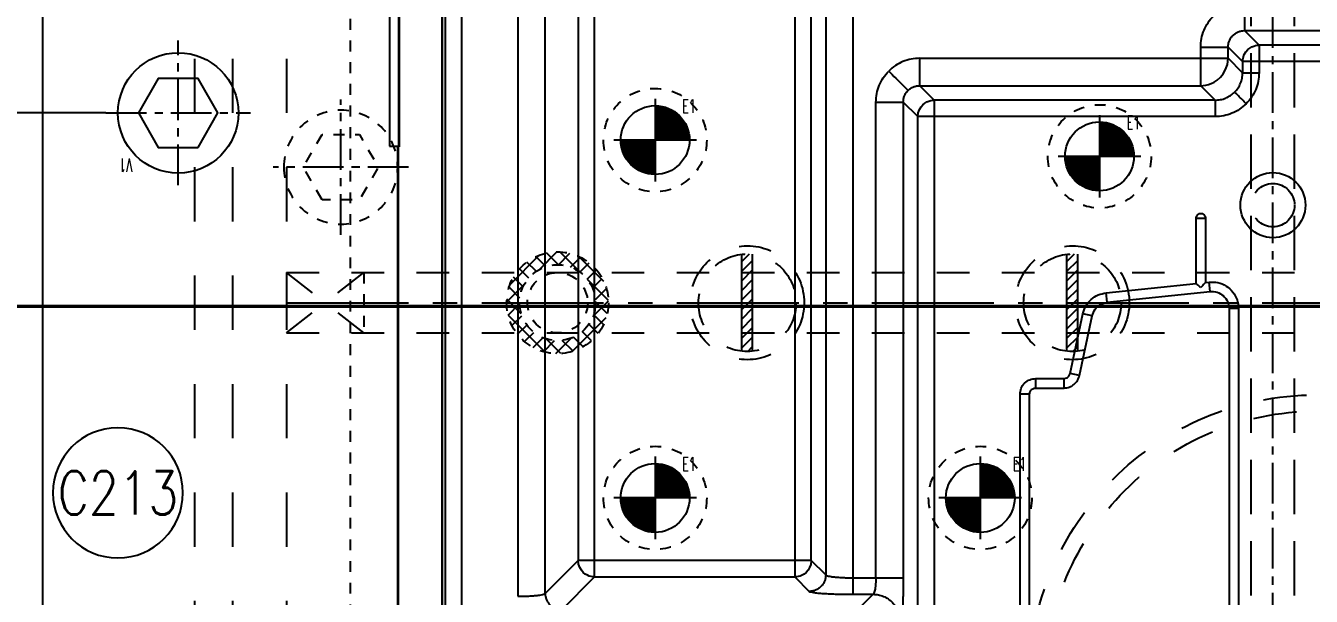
# Model space of a CAD drawing. Extents: x 14103 to 19353, y -3233 to 932.
# Drawn here: x 14376.8 to 14614, y 425 to 530.2 of the extents above; entities that cross this region are included whole.
import ezdxf
from ezdxf.enums import TextEntityAlignment as Align

# ---------------------------------------------------------------- set-up
doc = ezdxf.new("R2010")
doc.units = 0
doc.header["$LTSCALE"] = 20
doc.header["$MEASUREMENT"] = 0
for name, pattern in [('CENTER', [0.6, 0.375, -0.075, 0.075, -0.075]), ('HIDDEN', [0.2, 0.1, -0.1]), ('HIDDENX2', [0.75, 0.5, -0.25])]:
    doc.linetypes.add(name, pattern=pattern)
doc.layers.get('0').update_dxf_attribs({"linetype": 'CONTINUOUS'})
doc.layers.get('DEFPOINTS').update_dxf_attribs({"linetype": 'CONTINUOUS'})
for name, color, linetype in [('3a', 7, 'CONTINUOUS'), ('3a-ep', 7, 'CONTINUOUS'), ('AIR-POPPELS', 2, 'HIDDENX2'), ('CONTINUOUS', 7, 'CONTINUOUS'), ('DEFAULT_2', 8, 'HIDDEN'), ('DIM', 3, 'CONTINUOUS'), ('HIDDEN', 2, 'HIDDEN'), ('HOLD DOWN', 7, 'CONTINUOUS'), ('MXB', 3, 'CONTINUOUS'), ('SCREW', 7, 'CONTINUOUS'), ('SUP', 4, 'HIDDEN'), ('WATER', 9, 'HIDDEN')]:
    doc.layers.add(name, color=color, linetype=linetype)
doc.styles.add('lxy2', font='txt.shx', dxfattribs={"width": 0.6})
doc.styles.get("Standard").update_dxf_attribs({"font": 'txt.shx', "width": 0.5, "bigfont": 'hztxt.shx'})
doc.dimstyles.new('10', dxfattribs={"dimtxt": 10, "dimasz": 5, "dimexe": 2.5, "dimexo": 0, "dimgap": 1, "dimtad": 0, "dimdsep": 46, "dimtxsty": 'lxy2', "dimcen": -3, "dimclrd": 113, "dimclre": 113, "dimclrt": 3, "dimazin": 2, "dimtfac": 1, "dimtofl": 0, "dimtmove": 0, "dimatfit": 3, "dimfxl": 1, "dimtolj": 1, "dimtzin": 0, "dimarcsym": 0})

# ---------------------------------------------------------------- blocks, each defined once
blk = doc.blocks.new('*D125')
at = {"layer": 'DEFPOINTS', "color": 0}
for p in [(14184.04, 684.09), (14436.61, 684.09), (14749.94, 164.09)]:
    blk.add_point(p, dxfattribs=at)
at = {"layer": 'DIM', "color": 113, "lineweight": -2}
blk.add_line((14436.61, 684.09), (14184.04, 684.09), dxfattribs=at)
at = {"layer": 'DIM', "color": 3, "insert": (14175.54, 684.09), "char_height": 10, "attachment_point": 5, "style": 'lxy2'}
blk.add_mtext('\\A1;520', dxfattribs=at)
blk = doc.blocks.new('*D124')
at = {"layer": 'DEFPOINTS', "color": 0}
for p in [(14184.04, 709.09), (14399.94, 709.09), (14749.94, 164.09)]:
    blk.add_point(p, dxfattribs=at)
at = {"layer": 'DIM', "color": 113, "lineweight": -2}
blk.add_line((14399.94, 709.09), (14184.04, 709.09), dxfattribs=at)
at = {"layer": 'DIM', "color": 3, "insert": (14175.04, 709.09), "char_height": 10, "attachment_point": 5, "style": 'lxy2'}
blk.add_mtext('\\A1;545', dxfattribs=at)
blk = doc.blocks.new('*D123')
at = {"layer": 'DEFPOINTS', "color": 0}
for p in [(14184.04, 864.09), (14199.94, 864.09), (14749.94, 164.09)]:
    blk.add_point(p, dxfattribs=at)
at = {"layer": 'DIM', "color": 113, "lineweight": -2}
blk.add_line((14199.94, 864.09), (14184.04, 864.09), dxfattribs=at)
at = {"layer": 'DIM', "color": 3, "insert": (14176.04, 864.09), "char_height": 10, "attachment_point": 5, "style": 'lxy2'}
blk.add_mtext('\\A1;700', dxfattribs=at)
blk = doc.blocks.new('*D128')
at = {"layer": 'DEFPOINTS', "color": 0}
for p in [(14184.04, 464.09), (14228.39, 464.09), (14749.94, 164.09)]:
    blk.add_point(p, dxfattribs=at)
at = {"layer": 'DIM', "color": 113, "lineweight": -2}
blk.add_line((14228.39, 464.09), (14184.04, 464.09), dxfattribs=at)
at = {"layer": 'DIM', "color": 3, "insert": (14176.04, 464.09), "char_height": 10, "attachment_point": 5, "style": 'lxy2'}
blk.add_mtext('\\A1;300', dxfattribs=at)
blk = doc.blocks.new('*D127')
at = {"layer": 'DEFPOINTS', "color": 0}
for p in [(14184.04, 514.09), (14391.61, 514.09), (14749.94, 164.09)]:
    blk.add_point(p, dxfattribs=at)
at = {"layer": 'DIM', "color": 113, "lineweight": -2}
blk.add_line((14391.61, 514.09), (14184.04, 514.09), dxfattribs=at)
at = {"layer": 'DIM', "color": 3, "insert": (14175.54, 514.09), "char_height": 10, "attachment_point": 5, "style": 'lxy2'}
blk.add_mtext('\\A1;350', dxfattribs=at)
blk = doc.blocks.new('*D126')
at = {"layer": 'DEFPOINTS', "color": 0}
for p in [(14184.04, 639.09), (14391.61, 639.09), (14749.94, 164.09)]:
    blk.add_point(p, dxfattribs=at)
at = {"layer": 'DIM', "color": 113, "lineweight": -2}
blk.add_line((14391.61, 639.09), (14184.04, 639.09), dxfattribs=at)
at = {"layer": 'DIM', "color": 3, "insert": (14175.04, 639.09), "char_height": 10, "attachment_point": 5, "style": 'lxy2'}
blk.add_mtext('\\A1;475', dxfattribs=at)
blk = doc.blocks.new('*D122')
at = {"layer": 'DEFPOINTS', "color": 0}
for p in [(14184.04, 664.09), (14193.61, 664.09), (14749.94, 164.09)]:
    blk.add_point(p, dxfattribs=at)
at = {"layer": 'DIM', "color": 113, "lineweight": -2}
blk.add_line((14193.61, 664.09), (14184.04, 664.09), dxfattribs=at)
at = {"layer": 'DIM', "color": 3, "insert": (14176.04, 664.09), "char_height": 10, "attachment_point": 5, "style": 'lxy2'}
blk.add_mtext('\\A1;500', dxfattribs=at)
blk = doc.blocks.new('*D110')
at = {"layer": 'DEFPOINTS', "color": 0}
for p in [(14184.04, 664.09), (14445.86, 664.09), (14749.94, 164.09)]:
    blk.add_point(p, dxfattribs=at)
at = {"layer": 'DIM', "color": 113, "lineweight": -2}
blk.add_line((14445.86, 664.09), (14184.04, 664.09), dxfattribs=at)
at = {"layer": 'DIM', "color": 3, "insert": (14176.04, 664.09), "char_height": 10, "attachment_point": 5, "style": 'lxy2'}
blk.add_mtext('\\A1;500', dxfattribs=at)
blk = doc.blocks.new('*D83')
at = {"layer": 'DEFPOINTS', "color": 0}
for p in [(14184.04, 564.09), (14425.51, 564.09), (14749.94, 164.09)]:
    blk.add_point(p, dxfattribs=at)
at = {"layer": 'DIM', "color": 113, "lineweight": -2}
blk.add_line((14425.51, 564.09), (14184.04, 564.09), dxfattribs=at)
at = {"layer": 'DIM', "color": 3, "insert": (14176.04, 564.09), "char_height": 10, "attachment_point": 5, "style": 'lxy2'}
blk.add_mtext('\\A1;400', dxfattribs=at)
blk = doc.blocks.new('AC_LXY_BLK8')
at = {"layer": 'SCREW', "color": 1, "linetype": 'CENTER'}
for p, q in [((0, 12.5), (0, -12.5)), ((12.5, 0), (-12.5, 0))]:
    blk.add_line(p, q, dxfattribs=at)
at = {"layer": 'SCREW', "color": 2, "linetype": 'HIDDEN', "flags": 128}
blk.add_lwpolyline([(-3.46, 6), (-6.93, 0), (-3.46, -6), (3.46, -6), (6.93, 0), (3.46, 6)], close=True, dxfattribs=at)
at = {"layer": 'SCREW', "color": 2, "linetype": 'HIDDEN'}
blk.add_circle((0, 0), 10.5, dxfattribs=at)
blk = doc.blocks.new('MXB_ITEM')
blk.add_circle((0, 0), 6)
at = {"width": 0.8}
blk.add_attdef('ITEM', text='', height=4, dxfattribs=at).set_placement((0, 0), align=Align.MIDDLE_CENTER)
blk = doc.blocks.new('AC_LXY_BLK610')
at = {"layer": 'SCREW', "color": 1, "linetype": 'CENTER'}
for p, q in [((0, 13.33), (0, -13.34)), ((13.33, 0), (-13.34, 0))]:
    blk.add_line(p, q, dxfattribs=at)
at = {"layer": 'SCREW', "color": 0, "linetype": 'ByBlock'}
blk.add_lwpolyline([(-3.67, 6.35), (-7.33, 0), (-3.67, -6.35), (3.67, -6.35), (7.33, 0), (3.67, 6.35)], close=True, dxfattribs=at)
blk.add_circle((0, 0), 11.11, dxfattribs=at)
at = {"layer": 'SCREW', "style": 'lxy2', "width": 0.6}
blk.add_text('V1', height=2.5, dxfattribs=at).set_placement((9.63, 9.63), align=Align.MIDDLE_CENTER)

msp = doc.modelspace()

# ---------------------------------------------------------------- hatches: boundary and pattern name
at = {"layer": 'WATER', "linetype": 'ByBlock'}
h = msp.add_hatch(dxfattribs=at)
h.set_pattern_fill('ANSI37', color=256, scale=15, angle=90, style=0)
h.set_pattern_definition([(225, (15216.2355, 15684.0324), (-1.32582521, 1.32582521), []), (135, (15216.2355, 15684.0324), (1.32582521, 1.32582521), [])])
edge = h.paths.add_edge_path(flags=16)
edge.add_arc((14474.941, 479.09), 7, 0, 360)
edge = h.paths.add_edge_path()
edge.add_arc((14474.941, 479.09), 9.396, 0, 360)
at = {"layer": 'WATER', "linetype": 'Continuous'}
h = msp.add_hatch(dxfattribs=at)
h.set_pattern_fill('ANSI31', color=4, scale=10, style=0)
h.set_pattern_definition([(45, (13074.4322, 2159.9012), (-0.8838835, 0.8838835), [])])
h.paths.add_polyline_path([(14510.942, 488.035, 0.0278424), (14509.942, 488.09), (14509.942, 484.65), (14510.942, 484.65)])
h.paths.add_polyline_path([(14509.942, 488.09, 0.0278424), (14508.942, 488.035), (14508.942, 484.65), (14509.942, 484.65)])
h.paths.add_polyline_path([(14509.942, 484.65), (14508.942, 484.65), (14508.942, 479.09), (14509.942, 479.09)])
h.paths.add_polyline_path([(14510.942, 484.65), (14509.942, 484.65), (14509.942, 479.09), (14510.942, 479.09)])
h.paths.add_polyline_path([(14510.942, 479.09), (14509.942, 479.09), (14509.942, 473.53), (14510.942, 473.53)])
h.paths.add_polyline_path([(14509.942, 479.09), (14508.942, 479.09), (14508.942, 473.53), (14509.942, 473.53)])
h.paths.add_polyline_path([(14509.942, 473.53), (14508.942, 473.53), (14508.942, 470.146, 0.0278424), (14509.942, 470.09)])
h.paths.add_polyline_path([(14510.942, 473.53), (14509.942, 473.53), (14509.942, 470.09, 0.0278424), (14510.942, 470.146)])
h = msp.add_hatch(dxfattribs=at)
h.set_pattern_fill('ANSI31', color=4, scale=10, style=0)
h.set_pattern_definition([(45, (13134.4322, 2159.9012), (-0.8838835, 0.8838835), [])])
h.paths.add_polyline_path([(14570.942, 488.035, 0.0278424), (14569.942, 488.09), (14569.942, 484.65), (14570.942, 484.65)])
h.paths.add_polyline_path([(14569.942, 488.09, 0.0278424), (14568.942, 488.035), (14568.942, 484.65), (14569.942, 484.65)])
h.paths.add_polyline_path([(14569.942, 484.65), (14568.942, 484.65), (14568.942, 479.09), (14569.942, 479.09)])
h.paths.add_polyline_path([(14570.942, 484.65), (14569.942, 484.65), (14569.942, 479.09), (14570.942, 479.09)])
h.paths.add_polyline_path([(14570.942, 479.09), (14569.942, 479.09), (14569.942, 473.53), (14570.942, 473.53)])
h.paths.add_polyline_path([(14569.942, 479.09), (14568.942, 479.09), (14568.942, 473.53), (14569.942, 473.53)])
h.paths.add_polyline_path([(14569.942, 473.53), (14568.942, 473.53), (14568.942, 470.146, 0.0278424), (14569.942, 470.09)])
h.paths.add_polyline_path([(14570.942, 473.53), (14569.942, 473.53), (14569.942, 470.09, 0.0278424), (14570.942, 470.146)])

# ---------------------------------------------------------------- linework, layer by layer
at = {"layer": '3a', "color": 4, "linetype": 'Continuous'}
for p, q in [((14453.671, 286.674), (14453.671, 599.238)), ((14454.207, 599.094), (14454.207, 286.674)), ((14457.25, 286.674), (14457.25, 598.822)), ((14467.603, 587.765), (14467.603, 424.953)), ((14472.666, 425.481), (14472.666, 584.199)), ((14529.495, 425.322), (14529.495, 584.358)), ((14481.777, 428.517), (14481.777, 581.163)), ((14518.728, 581.163), (14518.728, 428.517)), ((14524.432, 580.792), (14524.432, 428.888)), ((14478.739, 578.126), (14478.739, 431.555)), ((14521.765, 431.555), (14521.765, 578.126)), ((14601.713, 534.332), (14601.713, 529.27)), ((14443.935, 532.147), (14443.935, 507.983)), ((14445.564, 532.157), (14445.564, 507.973)), ((14445.723, 532.316), (14445.723, 507.814)), ((14601.713, 529.27), (14619.338, 529.27)), ((14604.38, 526.603), (14601.713, 529.27)), ((14593.613, 526.232), (14598.675, 526.232)), ((14593.613, 519.12), (14593.613, 526.232)), ((14598.675, 526.232), (14601.342, 523.565)), ((14598.675, 524.182), (14598.675, 526.232)), ((14616.671, 526.603), (14604.38, 526.603)), ((14604.38, 526.603), (14604.38, 521.516)), ((14541.778, 524.182), (14598.675, 524.182)), ((14541.778, 519.12), (14541.778, 524.182)), ((14601.342, 521.516), (14598.675, 524.182)), ((14619.709, 523.565), (14601.342, 523.565)), ((14601.342, 523.565), (14601.342, 521.516)), ((14601.342, 521.516), (14604.38, 521.516)), ((14541.778, 519.12), (14593.613, 519.12)), ((14544.445, 516.453), (14541.778, 519.12)), ((14593.613, 519.12), (14596.279, 516.453)), ((14533.678, 428.36), (14533.678, 516.082)), ((14533.678, 516.082), (14538.74, 516.082)), ((14538.74, 516.082), (14538.74, 428.36)), ((14541.407, 513.415), (14538.74, 516.082)), ((14544.445, 516.453), (14544.445, 373.404)), ((14596.279, 516.453), (14544.445, 516.453)), ((14596.279, 516.453), (14596.279, 513.415)), ((14541.407, 373.404), (14541.407, 513.415)), ((14596.279, 513.415), (14541.407, 513.415)), ((14443.935, 507.983), (14445.564, 507.973)), ((14445.458, 400.295), (14445.458, 507.885)), ((14445.491, 507.863), (14445.458, 507.885)), ((14445.652, 507.885), (14445.564, 507.973)), ((14445.564, 400.366), (14445.564, 507.814)), ((14445.723, 507.814), (14445.564, 507.814)), ((14592.753, 482.662), (14592.753, 494.69)), ((14592.753, 494.69), (14594.511, 494.69)), ((14594.511, 494.69), (14594.511, 482.846)), ((14576.174, 480.919), (14592.753, 482.662)), ((14594.511, 482.846), (14595.146, 482.913)), ((14595.33, 481.165), (14595.146, 482.913)), ((14576.358, 479.171), (14576.174, 480.919)), ((14576.358, 479.171), (14595.33, 481.165)), ((14569.521, 466.033), (14571.859, 477.034)), ((14573.579, 476.668), (14571.859, 477.034)), ((14598.843, 478.001), (14598.843, 409.879)), ((14600.601, 478.001), (14598.843, 478.001)), ((14600.601, 478.001), (14600.601, 409.879)), ((14571.24, 465.667), (14573.579, 476.668)), ((14563.184, 465.119), (14568.393, 465.119)), ((14563.184, 463.361), (14563.184, 465.119)), ((14568.393, 463.361), (14568.393, 465.119)), ((14571.24, 465.667), (14569.521, 466.033)), ((14563.184, 463.361), (14568.393, 463.361)), ((14560.273, 419.936), (14560.273, 462.208)), ((14562.031, 462.208), (14560.273, 462.208)), ((14562.031, 419.936), (14562.031, 462.208)), ((14478.739, 431.555), (14472.666, 425.481)), ((14521.765, 431.555), (14478.739, 431.555)), ((14524.432, 428.888), (14521.765, 431.555)), ((14475.703, 422.444), (14481.777, 428.517)), ((14481.777, 428.517), (14518.728, 428.517)), ((14518.728, 428.517), (14521.394, 425.851)), ((14529.495, 428.36), (14538.74, 428.36)), ((14533.15, 425.322), (14528, 420.172)), ((14529.495, 425.322), (14533.15, 425.322))]:
    msp.add_line(p, q, dxfattribs=at)
for points in [[(14601.342, 523.565), (14601.43, 524.276), (14601.648, 524.881), (14601.95, 525.376), (14602.298, 525.767), (14602.666, 526.065), (14603.038, 526.284), (14603.399, 526.435), (14603.741, 526.532), (14604.055, 526.584), (14604.38, 526.603)], [(14593.613, 519.12), (14594.09, 519.144), (14594.541, 519.21), (14595.034, 519.33), (14595.563, 519.52), (14596.115, 519.793), (14596.679, 520.169), (14597.237, 520.665), (14597.762, 521.301), (14598.215, 522.095), (14598.543, 523.056), (14598.675, 524.182)], [(14541.407, 513.415), (14541.495, 514.126), (14541.713, 514.731), (14542.014, 515.226), (14542.363, 515.617), (14542.731, 515.915), (14543.103, 516.134), (14543.464, 516.285), (14543.806, 516.382), (14544.12, 516.434), (14544.445, 516.453)], [(14481.777, 428.517), (14481.466, 428.535), (14481.148, 428.586), (14480.802, 428.682), (14480.438, 428.835), (14480.064, 429.054), (14479.694, 429.354), (14479.345, 429.746), (14479.044, 430.241), (14478.826, 430.846), (14478.739, 431.555)], [(14521.765, 431.555), (14521.677, 430.844), (14521.459, 430.239), (14521.158, 429.744), (14520.81, 429.353), (14520.441, 429.055), (14520.07, 428.836), (14519.708, 428.685), (14519.366, 428.588), (14519.052, 428.536), (14518.728, 428.517)]]:
    msp.add_lwpolyline(points, dxfattribs=at)
for points in [[(14593.613, 526.232), (14593.768, 527.814), (14594.229, 529.335), (14594.976, 530.735), (14595.983, 531.962), (14597.21, 532.969), (14598.61, 533.716), (14600.131, 534.177), (14601.713, 534.332)], [(14598.675, 526.232), (14598.729, 526.83), (14598.899, 527.403), (14599.177, 527.93), (14599.554, 528.391), (14600.015, 528.768), (14600.542, 529.046), (14601.115, 529.216), (14601.713, 529.27)], [(14541.778, 524.182), (14540.196, 524.027), (14538.675, 523.566), (14537.275, 522.819), (14536.048, 521.812)], [(14533.678, 516.082), (14533.833, 517.664), (14534.294, 519.185), (14535.041, 520.585), (14536.048, 521.812)], [(14536.048, 521.812), (14537.339, 520.521), (14538.457, 519.403), (14539.253, 518.607), (14539.619, 518.241)], [(14599.867, 517.928), (14600.496, 518.695), (14600.962, 519.572), (14601.248, 520.524), (14601.342, 521.516)], [(14604.38, 521.516), (14604.224, 519.933), (14603.764, 518.413), (14603.016, 517.012), (14602.01, 515.785)], [(14538.74, 516.082), (14538.794, 516.68), (14538.964, 517.253), (14539.242, 517.78), (14539.619, 518.241)], [(14539.619, 518.241), (14540.08, 518.618), (14540.607, 518.896), (14541.18, 519.066), (14541.778, 519.12)], [(14596.279, 516.453), (14597.271, 516.547), (14598.223, 516.833), (14599.1, 517.299), (14599.867, 517.928)], [(14602.01, 515.785), (14601.235, 516.56), (14600.564, 517.231), (14600.086, 517.708), (14599.867, 517.928)], [(14602.01, 515.785), (14600.783, 514.779), (14599.382, 514.031), (14597.862, 513.571), (14596.279, 513.415)], [(14592.753, 494.69), (14592.873, 495.127), (14593.196, 495.454), (14593.632, 495.569), (14594.068, 495.454), (14594.392, 495.126), (14594.511, 494.69)], [(14593.632, 481.87), (14593.276, 482.191), (14592.976, 482.461), (14592.753, 482.662)], [(14594.511, 482.846), (14594.282, 482.592), (14593.982, 482.258), (14593.632, 481.87)], [(14595.146, 482.913), (14596.79, 482.81), (14598.309, 482.171), (14599.533, 481.069), (14600.326, 479.625), (14600.601, 478.001)], [(14571.859, 477.034), (14572.413, 478.477), (14573.385, 479.678), (14574.681, 480.519), (14576.174, 480.919)], [(14573.579, 476.668), (14574.117, 477.877), (14575.1, 478.762), (14576.358, 479.171)], [(14595.33, 481.165), (14596.646, 481.026), (14597.792, 480.364), (14598.568, 479.295), (14598.843, 478.001)], [(14560.273, 462.208), (14560.495, 463.322), (14561.126, 464.267), (14562.07, 464.898), (14563.184, 465.119)], [(14568.393, 465.119), (14568.898, 465.236), (14569.301, 465.562), (14569.521, 466.033)], [(14568.393, 463.361), (14569.365, 463.528), (14570.225, 464.01), (14570.875, 464.751), (14571.24, 465.667)], [(14562.031, 462.208), (14562.186, 462.785), (14562.608, 463.207), (14563.184, 463.361)], [(14524.432, 428.888), (14524.371, 428.297), (14524.196, 427.729), (14523.915, 427.205), (14523.537, 426.745), (14523.077, 426.368), (14522.553, 426.086), (14521.985, 425.911), (14521.394, 425.851)], [(14524.432, 428.888), (14524.587, 428.783), (14524.914, 428.683), (14525.402, 428.592), (14526.033, 428.512), (14526.786, 428.448), (14527.635, 428.399), (14528.548, 428.37), (14529.495, 428.36)], [(14533.678, 428.36), (14533.668, 427.792), (14533.638, 427.244), (14533.59, 426.735), (14533.525, 426.283), (14533.446, 425.904), (14533.305, 425.501), (14533.15, 425.322)], [(14538.74, 428.36), (14538.73, 426.845), (14538.701, 425.384), (14538.653, 424.027), (14538.588, 422.822), (14538.508, 421.812), (14538.417, 421.031), (14538.317, 420.508), (14538.212, 420.26)], [(14467.603, 424.953), (14468.51, 424.962), (14469.431, 424.991), (14470.287, 425.039), (14471.047, 425.104), (14471.686, 425.184), (14472.179, 425.275), (14472.509, 425.376), (14472.666, 425.481)], [(14472.666, 425.481), (14472.727, 424.89), (14472.901, 424.322), (14473.183, 423.798), (14473.561, 423.339), (14474.02, 422.961), (14474.544, 422.679), (14475.112, 422.505), (14475.703, 422.444)], [(14521.394, 425.851), (14521.642, 425.746), (14522.166, 425.646), (14522.946, 425.554), (14523.957, 425.475), (14525.162, 425.41), (14526.519, 425.362), (14527.98, 425.332), (14529.495, 425.322)], [(14533.15, 425.322), (14534.134, 425.221), (14535.081, 424.93), (14535.955, 424.461), (14536.721, 423.831), (14537.35, 423.065), (14537.82, 422.191), (14538.111, 421.244), (14538.212, 420.26)]]:
    msp.add_spline(points, degree=3, dxfattribs=at)
at = {"layer": '3a-ep', "color": 3}
for p, q in [((14492.942, 516.71), (14492.942, 501.47)), ((14574.942, 513.71), (14574.942, 498.47)), ((14500.562, 509.09), (14485.322, 509.09)), ((14582.562, 506.09), (14567.322, 506.09)), ((14492.942, 450.71), (14492.942, 435.47)), ((14552.942, 450.71), (14552.942, 435.47)), ((14500.562, 443.09), (14485.322, 443.09)), ((14560.562, 443.09), (14545.322, 443.09))]:
    msp.add_line(p, q, dxfattribs=at)
at = {"layer": '3a-ep', "color": 3, "const_width": 6.35}
for points in [[(14496.117, 509.09, 0.4142136), (14492.942, 512.265, 0.4142136)], [(14578.117, 506.09, 0.4142136), (14574.942, 509.265, 0.4142136)], [(14489.767, 509.09, 0.4142136), (14492.942, 505.915, 0.4142136)], [(14571.767, 506.09, 0.4142136), (14574.942, 502.915, 0.4142136)], [(14496.117, 443.09, 0.4142136), (14492.942, 446.265, 0.4142136)], [(14556.117, 443.09, 0.4142136), (14552.942, 446.265, 0.4142136)], [(14489.767, 443.09, 0.4142136), (14492.942, 439.915, 0.4142136)], [(14549.767, 443.09, 0.4142136), (14552.942, 439.915, 0.4142136)]]:
    msp.add_lwpolyline(points, format="xyb", dxfattribs=at)
at = {"layer": '3a-ep', "color": 3, "linetype": 'HIDDEN'}
for centre in [(14492.942, 509.09), (14574.942, 506.09), (14492.942, 443.09), (14552.942, 443.09)]:
    msp.add_circle(centre, 9.525, dxfattribs=at)
at = {"layer": '3a-ep', "color": 3, "linetype": 'ByBlock'}
for centre in [(14492.942, 509.09), (14574.942, 506.09), (14492.942, 443.09), (14552.942, 443.09)]:
    msp.add_circle(centre, 6.35, dxfattribs=at)
at = {"layer": 'AIR-POPPELS', "color": 1, "linetype": 'CENTER'}
msp.add_line((14606.94, -73.91), (14606.94, 864.09), dxfattribs=at)
at = {"layer": 'AIR-POPPELS'}
for p, q in [((14602.94, -69.91), (14602.94, 835.458)), ((14610.94, -69.91), (14610.94, 835.458))]:
    msp.add_line(p, q, dxfattribs=at)
at = {"layer": 'AIR-POPPELS', "linetype": 'ByBlock'}
msp.add_circle((14606.94, 497.09), 6, dxfattribs=at)
at = {"layer": 'AIR-POPPELS'}
msp.add_circle((14606.94, 497.09), 4, dxfattribs=at)
at = {"layer": 'CONTINUOUS', "color": 3, "linetype": 'ByBlock', "const_width": 0.6}
msp.add_lwpolyline([(14143.114, 478.45), (15398.447, 478.45)], dxfattribs=at)
at = {"layer": 'DEFAULT_2', "color": 8, "linetype": 'HIDDEN'}
msp.add_line((14436.666, 631.448), (14436.666, 260.091), dxfattribs=at)
at = {"layer": 'HIDDEN', "ltscale": 5}
for p, q in [((14407.942, 864.09), (14407.942, -535.91)), ((14414.942, 864.09), (14414.942, -535.91))]:
    msp.add_line(p, q, dxfattribs=at)
at = {"layer": 'HOLD DOWN', "color": 0, "linetype": 'ByBlock'}
for p, q in [((14379.942, 214.09), (14379.942, 689.09)), ((14453.671, 599.238), (14453.671, 286.674))]:
    msp.add_line(p, q, dxfattribs=at)
at = {"layer": 'HOLD DOWN', "color": 6, "linetype": 'HIDDEN', "ltscale": 5}
msp.add_line((14424.942, 644.09), (14424.942, 259.09), dxfattribs=at)
at = {"layer": 'SUP', "color": 6, "ltscale": 4}
for radius in [53, 50]:
    msp.add_circle((14614.942, 409.09), radius, dxfattribs=at)
at = {"layer": 'WATER', "color": 4, "linetype": 'ByBlock'}
for p, q in [((14508.942, 470.146), (14508.942, 488.035)), ((14510.942, 470.146), (14510.942, 488.035)), ((14568.942, 470.146), (14568.942, 488.035)), ((14570.942, 470.146), (14570.942, 488.035))]:
    msp.add_line(p, q, dxfattribs=at)
at = {"layer": 'WATER', "linetype": 'HIDDEN', "ltscale": 3}
for p, q in [((14424.942, 484.65), (15074.942, 484.65)), ((14439.212, 473.53), (14424.942, 484.65)), ((14424.942, 473.53), (14439.212, 484.65)), ((14424.942, 484.65), (14424.942, 473.53)), ((14424.942, 473.53), (15074.942, 473.53))]:
    msp.add_line(p, q, dxfattribs=at)
at = {"layer": 'WATER'}
msp.add_line((14439.212, 484.65), (14439.212, 473.53), dxfattribs=at)
at = {"layer": 'WATER', "color": 1, "linetype": 'CENTER', "ltscale": 3}
msp.add_line((14424.942, 479.09), (15080.502, 479.09), dxfattribs=at)
at = {"layer": 'WATER', "ltscale": 3}
for centre in [(14509.942, 479.09), (14569.942, 479.09)]:
    msp.add_circle(centre, 10.5, dxfattribs=at)
at = {"layer": 'WATER'}
for radius in [9.396, 7, 5.56]:
    msp.add_circle((14474.941, 479.09), radius, dxfattribs=at)
at = {"layer": 'WATER', "linetype": 'HIDDEN', "ltscale": 3}
for centre in [(14509.942, 479.09), (14569.942, 479.09)]:
    msp.add_circle(centre, 9, dxfattribs=at)

# ---------------------------------------------------------------- block references
at = {"layer": 'MXB', "color": 8}
ref = msp.add_blockref('MXB_ITEM', (14393.825, 444.024), dxfattribs=dict(at, xscale=-2, yscale=2, zscale=2, rotation=180))
ref.add_attrib('ITEM', 'C213', dxfattribs={"layer": '0', "height": 8, "width": 0.8}).set_placement((14393.825, 444.024), align=Align.MIDDLE_CENTER)
at = {"layer": 'SCREW', "rotation": 180}
msp.add_blockref('AC_LXY_BLK610', (14404.942, 514.09), dxfattribs=at)
at = {"layer": 'SCREW', "xscale": -1, "rotation": 180}
msp.add_blockref('AC_LXY_BLK8', (14434.942, 504.09), dxfattribs=at)

# ---------------------------------------------------------------- texts
at = {"layer": '3a-ep', "color": 3, "style": 'lxy2', "width": 0.6}
for p in [(14499.2, 515.348), (14581.2, 512.348), (14499.2, 449.348), (14560.2, 449.348)]:
    msp.add_text('E1', height=2.5, dxfattribs=at).set_placement(p, align=Align.MIDDLE_CENTER)

# ---------------------------------------------------------------- dimensions: what is measured, and where the dimension line sits
at = {"layer": 'DIM'}
for feature_location, offset, picture, middle in [((14199.942, 864.09), (-15.902, 0), '*D123', (14176.04, 864.09)), ((14399.942, 709.09), (-215.902, 0), '*D124', (14175.04, 709.09)), ((14436.607, 684.09), (-252.567, 0), '*D125', (14175.54, 684.09)), ((14193.609, 664.09), (-9.568, 0), '*D122', (14176.04, 664.09)), ((14445.863, 664.09), (-261.823, 0), '*D110', (14176.04, 664.09)), ((14391.607, 639.09), (-207.567, 0), '*D126', (14175.04, 639.09)), ((14425.512, 564.09), (-241.472, 0), '*D83', (14176.04, 564.09)), ((14391.607, 514.09), (-207.567, 0), '*D127', (14175.54, 514.09)), ((14228.392, 464.09), (-44.352, 0), '*D128', (14176.04, 464.09))]:
    dim = msp.add_ordinate_dim(feature_location=feature_location, offset=offset, dtype=0, origin=(14749.942, 164.09), dimstyle='10', dxfattribs=at)
    dim.commit()
    dim.dimension.update_dxf_attribs({"geometry": picture, "text_midpoint": middle})

doc.saveas('drawing.dxf')
